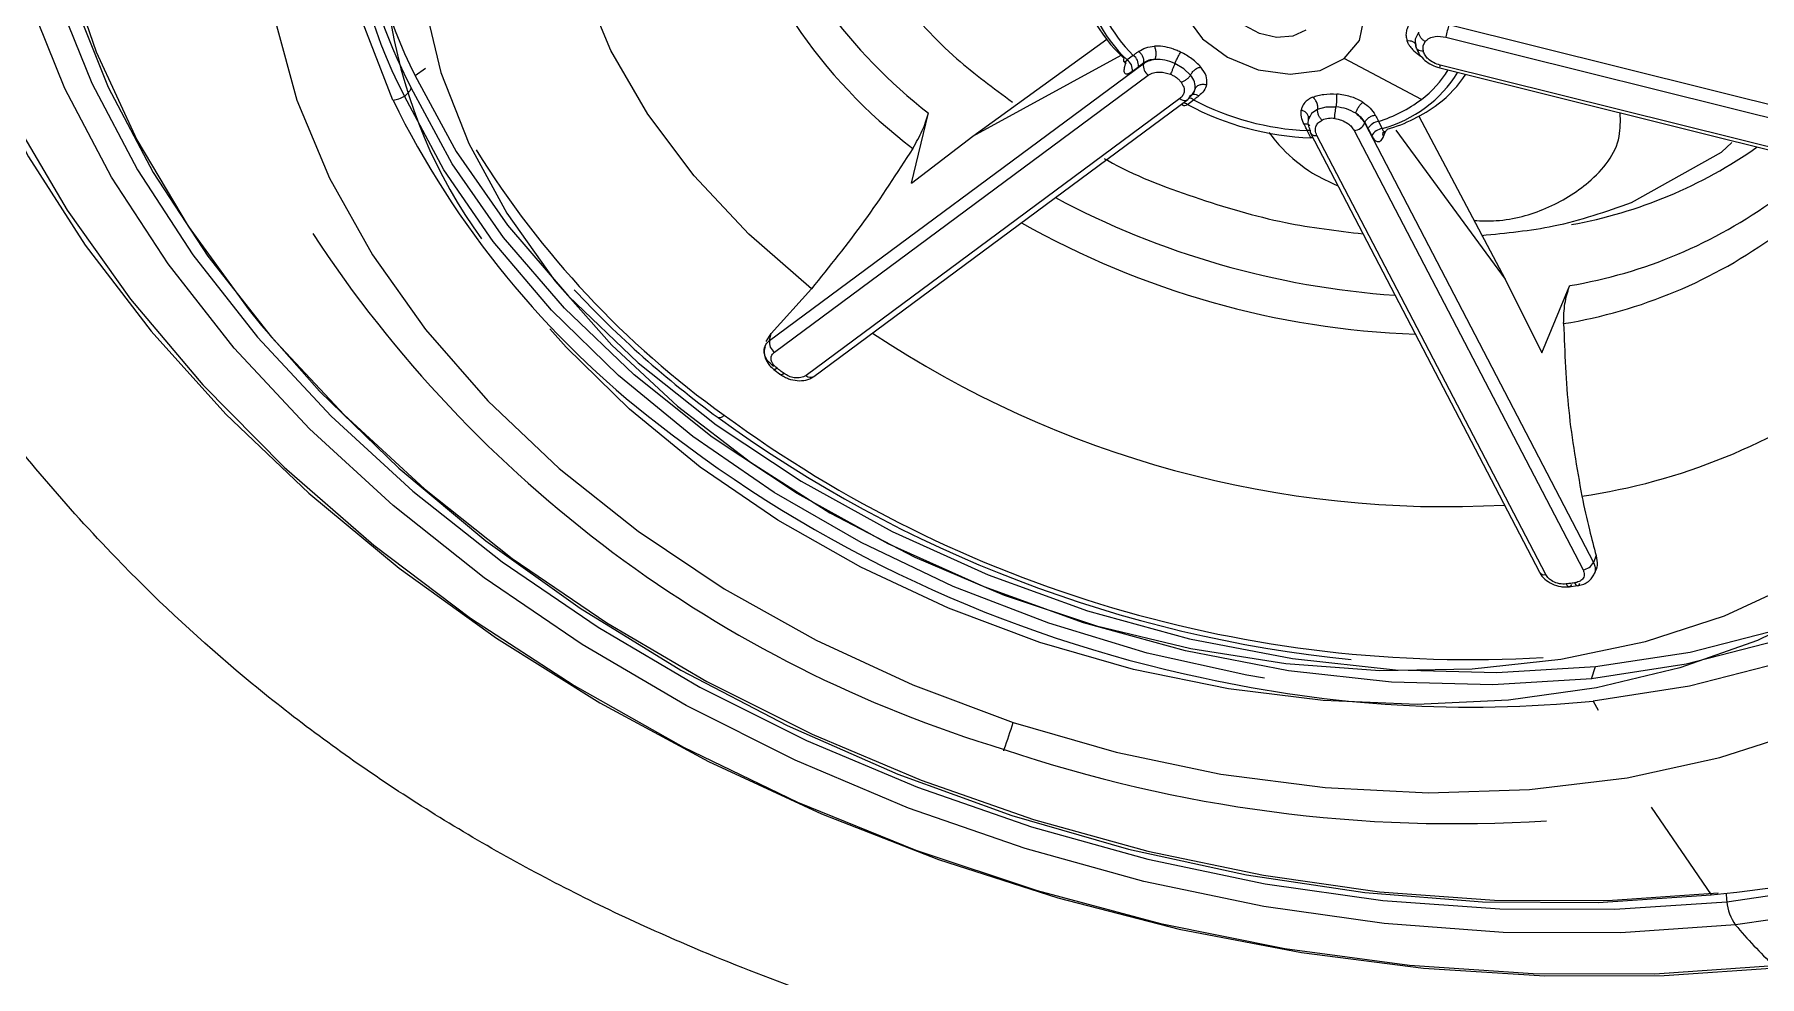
# Model space of a CAD drawing. Extents: x 400 to 501, y 484 to 634.
# Drawn here: x 428.582 to 430.755, y 579.776 to 580.964 of the extents above; entities that cross this region are included whole.
import ezdxf

# ---------------------------------------------------------------- set-up
doc = ezdxf.new("R2010")
doc.units = 0
doc.header["$MEASUREMENT"] = 0
doc.layers.add('DIM', color=3, linetype='Continuous')
doc.layers.add('GEOMETRY', color=3, linetype='Continuous', lineweight=25)

# ---------------------------------------------------------------- blocks, each defined once
blk = doc.blocks.new('2026 GRANDEE')
at = {"layer": 'GEOMETRY'}
for p, q in [((-20.0611, -15.8637), (-19.3132, -16.0501)), ((-20.6609, -16.0043), (-20.4921, -15.8821)), ((-20.1032, -15.8818), (-20.0991, -15.8732)), ((-20.1028, -15.8911), (-20.1032, -15.8818)), ((-20.065, -15.8795), (-19.3092, -16.0678)), ((-20.6609, -16.0043), (-20.474, -15.9024)), ((-20.4589, -15.9026), (-20.4665, -15.9084)), ((-20.0959, -15.9583), (-20.193, -15.9067)), ((-20.1032, -15.8895), (-20.1025, -15.8927)), ((-21.3508, -15.9191), (-21.3635, -15.9284)), ((-20.9173, -16.2623), (-20.4462, -15.9132)), ((-20.911, -16.2768), (-20.4399, -15.9276)), ((-20.4681, -15.91), (-20.47, -15.9169)), ((-20.46, -15.9227), (-20.4524, -15.9169)), ((-20.4459, -15.912), (-20.4462, -15.9132)), ((-20.3953, -15.9194), (-20.4064, -15.9128)), ((-20.3953, -15.9194), (-20.3867, -15.9274)), ((-20.0728, -15.9183), (-19.3123, -16.1078)), ((-19.3104, -16.1048), (-20.0723, -15.915)), ((-20.4001, -15.9571), (-20.8712, -16.3062)), ((-20.8613, -16.3075), (-20.3902, -15.9584)), ((-20.3982, -15.9643), (-20.396, -15.9656)), ((-20.3906, -15.9646), (-20.3829, -15.9588)), ((-20.2265, -15.9706), (-20.2343, -15.9759)), ((-20.2266, -15.9706), (-20.2157, -15.9677)), ((-20.2157, -15.9677), (-20.2031, -15.9675)), ((-20.7383, -16.0636), (-20.7171, -15.9769)), ((-20.7171, -15.9769), (-20.7167, -15.9755)), ((-20.2382, -15.9798), (-20.2366, -15.9791)), ((-20.2343, -15.9759), (-20.2381, -15.9834)), ((-20.1669, -15.9872), (-20.1673, -15.9883)), ((-20.1673, -15.9883), (-19.879, -16.5419)), ((-20.163, -15.9948), (-20.1584, -16.0039)), ((-20.1497, -15.9858), (-20.1452, -15.9949)), ((-20.0989, -15.9794), (-19.9902, -16.1849)), ((-20.7383, -16.0636), (-20.6609, -16.0043)), ((-20.2351, -16.0065), (-20.2397, -15.9974)), ((-20.2355, -16.0007), (-19.9471, -16.5544)), ((-19.9392, -16.5572), (-20.2275, -16.0036)), ((-20.1804, -15.9975), (-19.8921, -16.5512)), ((-20.1434, -16.0048), (-20.1409, -15.9985)), ((-20.1279, -15.997), (-19.9902, -16.1849)), ((-19.7175, -16.0248), (-19.7048, -16.0126)), ((-19.8311, -16.0882), (-19.7175, -16.0248)), ((-19.9902, -16.1849), (-19.9442, -16.2775)), ((-20.8644, -16.1968), (-20.915, -16.2534)), ((-19.9442, -16.2775), (-19.9095, -16.1943)), ((-19.9095, -16.1943), (-19.9089, -16.193)), ((-20.9213, -16.2634), (-20.915, -16.2534)), ((-20.9173, -16.2623), (-20.915, -16.2534)), ((-20.9228, -16.2699), (-20.9239, -16.2744)), ((-20.9119, -16.2985), (-20.9028, -16.3052)), ((-19.8756, -16.5333), (-19.879, -16.5419)), ((-19.9097, -16.5726), (-19.899, -16.5712)), ((-19.8816, -16.6886), (-19.8766, -16.6732)), ((-19.8793, -16.7167), (-19.8729, -16.7283)), ((-19.8062, -16.8506), (-19.7308, -16.9612))]:
    blk.add_line(p, q, dxfattribs=at)
at = {"layer": 'GEOMETRY', "flags": 128}
for points in [[(-21.8692, -15.9833), (-21.8021, -16.098), (-21.7225, -16.2099), (-21.6311, -16.3182), (-21.5286, -16.4218), (-21.4159, -16.5201), (-21.2939, -16.6121), (-21.1634, -16.6973), (-21.0257, -16.7748), (-20.8818, -16.844), (-20.7328, -16.9045), (-20.58, -16.9557), (-20.4246, -16.9971), (-20.2678, -17.0286), (-20.1109, -17.0497), (-19.9552, -17.0604), (-19.8019, -17.0605), (-19.6522, -17.0501)], [(-19.7001, -16.999), (-19.8445, -17.0089), (-19.9926, -17.0083), (-20.1429, -16.9973), (-20.2944, -16.9758), (-20.4455, -16.9442), (-20.5952, -16.9027), (-20.742, -16.8516), (-20.8848, -16.7913), (-21.0222, -16.7224), (-21.1533, -16.6455), (-21.2767, -16.5613), (-21.3915, -16.4703), (-21.4967, -16.3735), (-21.5915, -16.2716), (-21.6748, -16.1656), (-21.7462, -16.0563), (-21.805, -15.9446), (-21.8506, -15.8315)], [(-21.8471, -15.7159), (-21.8157, -15.827), (-21.7711, -15.9377), (-21.7136, -16.047), (-21.6437, -16.154), (-21.5621, -16.2578), (-21.4694, -16.3575), (-21.3664, -16.4522), (-21.2541, -16.5412), (-21.1332, -16.6237), (-21.005, -16.699), (-20.8705, -16.7664), (-20.7307, -16.8253), (-20.587, -16.8754), (-20.4406, -16.916), (-20.2926, -16.947), (-20.1444, -16.968), (-19.9972, -16.9788), (-19.8523, -16.9793), (-19.7109, -16.9697)], [(-21.3916, -15.9591), (-21.4301, -15.8604), (-21.4542, -15.7615), (-21.4637, -15.6635), (-21.4583, -15.5678), (-21.4382, -15.4756), (-21.4036, -15.3879), (-21.3549, -15.306), (-21.2928, -15.2307), (-21.218, -15.1632), (-21.1314, -15.1042), (-21.0343, -15.0545), (-20.9277, -15.0147), (-20.8131, -14.9852), (-20.6918, -14.9666)], [(-21.2486, -15.1827), (-21.2566, -15.188), (-21.3373, -15.2511), (-21.4064, -15.322), (-21.4629, -15.3999), (-21.5062, -15.4839), (-21.5358, -15.573), (-21.5513, -15.6662), (-21.5526, -15.7624), (-21.5396, -15.8604), (-21.5126, -15.9592), (-21.4717, -16.0575), (-21.4176, -16.1541), (-21.3508, -16.2481), (-21.272, -16.3382), (-21.1824, -16.4234), (-21.0828, -16.5027), (-20.9744, -16.5752), (-20.8586, -16.64), (-20.7367, -16.6963), (-20.61, -16.7436)], [(-22.0186, -15.4502), (-22.0186, -15.4576), (-22.0114, -15.5714), (-21.9908, -15.6864), (-21.9571, -15.8019), (-21.9103, -15.9169), (-21.8509, -16.0306), (-21.7793, -16.142), (-21.6962, -16.2504), (-21.602, -16.3549), (-21.4976, -16.4548), (-21.3836, -16.5492), (-21.2611, -16.6375), (-21.1309, -16.7189), (-20.994, -16.7929), (-20.8515, -16.8589), (-20.7044, -16.9164), (-20.5538, -16.9649), (-20.401, -17.0041), (-20.247, -17.0337), (-20.0931, -17.0535), (-19.9404, -17.0632), (-19.79, -17.0629), (-19.6432, -17.0526)], [(-19.7109, -16.9697), (-19.5743, -16.9498), (-19.4435, -16.92), (-19.3197, -16.8804), (-19.204, -16.8313), (-19.0974, -16.7733), (-19.0007, -16.7069), (-18.9147, -16.6324), (-18.8403, -16.5507), (-18.7781, -16.4624), (-18.7285, -16.3682), (-18.692, -16.2691), (-18.6689, -16.1657), (-18.6595, -16.059), (-18.6637, -15.9499), (-18.6816, -15.8393), (-18.713, -15.7282), (-18.7577, -15.6175), (-18.8152, -15.5082), (-18.8204, -15.4994)], [(-21.3341, -15.5772), (-21.3541, -15.6601), (-21.3603, -15.7464), (-21.3526, -15.8349), (-21.3312, -15.9243), (-21.2962, -16.0136), (-21.2482, -16.1014), (-21.1878, -16.1867), (-21.1158, -16.2681), (-21.0333, -16.3448), (-20.9413, -16.4155), (-20.8411, -16.4793), (-20.7339, -16.5355), (-20.6214, -16.5831), (-20.505, -16.6217), (-20.3862, -16.6506), (-20.2667, -16.6694), (-20.1481, -16.678), (-20.032, -16.6762), (-19.92, -16.664), (-19.8136, -16.6416), (-19.7141, -16.6092), (-19.6231, -16.5674)], [(-20.8644, -16.1968), (-20.9431, -16.128), (-21.0121, -16.0543), (-21.0703, -15.9768), (-21.1169, -15.8965), (-21.1513, -15.8147), (-21.1729, -15.7324), (-21.1815, -15.6509), (-21.1805, -15.6062)], [(-19.1795, -15.7241), (-19.1409, -15.8229), (-19.1168, -15.9218), (-19.1074, -16.0198), (-19.1127, -16.1155), (-19.1329, -16.2077), (-19.1675, -16.2954), (-19.2162, -16.3773), (-19.2783, -16.4525), (-19.3531, -16.5201), (-19.4396, -16.5791), (-19.5367, -16.6288), (-19.6433, -16.6686), (-19.758, -16.6981), (-19.8793, -16.7167)], [(-20.193, -15.9067), (-20.1738, -15.8838), (-20.1679, -15.8554), (-20.1761, -15.825), (-20.1974, -15.7963), (-20.2293, -15.7727), (-20.2677, -15.7572), (-20.3083, -15.7515), (-20.3459, -15.7563), (-20.3762, -15.7711)], [(-20.3762, -15.7711), (-20.3954, -15.7941), (-20.4013, -15.8225), (-20.3931, -15.8529), (-20.3718, -15.8816), (-20.34, -15.9051), (-20.3015, -15.9207), (-20.261, -15.9264), (-20.2233, -15.9216), (-20.193, -15.9067)], [(-20.2415, -15.8708), (-20.2578, -15.8784), (-20.2782, -15.8799), (-20.2996, -15.8752), (-20.3187, -15.8649), (-20.3326, -15.8507), (-20.3392, -15.8347), (-20.3375, -15.8194), (-20.3277, -15.807)], [(-19.1435, -15.8528), (-19.132, -15.907), (-19.1227, -16.0033), (-19.128, -16.0974), (-19.1478, -16.1881), (-19.1818, -16.2743), (-19.2297, -16.3549), (-19.2908, -16.4288), (-19.3643, -16.4952), (-19.4494, -16.5532), (-19.5449, -16.6021), (-19.6497, -16.6413), (-19.7624, -16.6702), (-19.8816, -16.6886)], [(-21.3635, -15.9284), (-21.3119, -16.024), (-21.2473, -16.1169), (-21.1705, -16.2061), (-21.0825, -16.2902), (-20.9843, -16.3684), (-20.8772, -16.4396), (-20.7625, -16.5029), (-20.6417, -16.5575), (-20.5164, -16.6028), (-20.388, -16.6381), (-20.2582, -16.6631), (-20.1286, -16.6774), (-20.0008, -16.6807), (-19.8766, -16.6732)], [(-19.8816, -16.6886), (-20.0059, -16.6961), (-20.1336, -16.6927), (-20.2632, -16.6784), (-20.393, -16.6535), (-20.5214, -16.6182), (-20.6468, -16.5729), (-20.7676, -16.5183), (-20.8822, -16.4549), (-20.9893, -16.3838), (-21.0875, -16.3056), (-21.1756, -16.2214), (-21.2524, -16.1323), (-21.317, -16.0393), (-21.3685, -15.9437)], [(-20.2937, -16.688), (-20.3159, -16.6841), (-20.4415, -16.6562), (-20.5653, -16.6187), (-20.6859, -16.5721), (-20.8017, -16.5168), (-20.9114, -16.4536), (-21.0138, -16.3832), (-21.1076, -16.3063), (-21.1918, -16.224), (-21.2654, -16.1371), (-21.3274, -16.0468), (-21.3772, -15.954)], [(-20.4001, -15.9571), (-20.3983, -15.9582), (-20.3965, -15.959), (-20.3948, -15.9594), (-20.3931, -15.9594), (-20.3916, -15.9591), (-20.3902, -15.9584), (-20.3892, -15.9573), (-20.3884, -15.956)], [(-20.2358, -15.9971), (-20.236, -15.9986), (-20.2358, -16), (-20.2352, -16.0012), (-20.2342, -16.0022), (-20.2329, -16.003), (-20.2313, -16.0035), (-20.2295, -16.0037), (-20.2275, -16.0036)], [(-20.2325, -16.0064), (-20.2332, -16.0064), (-20.2351, -16.0065)], [(-20.61, -16.7436), (-20.4802, -16.7812), (-20.3487, -16.8087), (-20.2171, -16.8259), (-20.0868, -16.8324), (-19.9595, -16.8282), (-19.8366, -16.8133), (-19.7196, -16.788), (-19.6098, -16.7526), (-19.5085, -16.7073), (-19.4169, -16.6529), (-19.3362, -16.5898), (-19.2671, -16.5189), (-19.2106, -16.441), (-19.1673, -16.357), (-19.1377, -16.2679), (-19.1243, -16.1945)], [(-19.8766, -16.6732), (-19.7573, -16.6549), (-19.6446, -16.6259), (-19.5398, -16.5868), (-19.4443, -16.5379), (-19.3592, -16.4799), (-19.2857, -16.4135), (-19.2246, -16.3395), (-19.1767, -16.259), (-19.1494, -16.1933)], [(-21.5572, -16.2431), (-21.4841, -16.3259), (-21.3844, -16.4231), (-21.2745, -16.5147), (-21.1556, -16.5998), (-21.0287, -16.6777), (-20.8949, -16.7476), (-20.7555, -16.8088), (-20.6117, -16.861), (-20.4648, -16.9035), (-20.3161, -16.9359), (-20.167, -16.9581), (-20.0189, -16.9697), (-19.873, -16.9708), (-19.7308, -16.9612)], [(-19.2958, -16.265), (-19.3292, -16.3437), (-19.3753, -16.4171), (-19.4335, -16.4843), (-19.503, -16.5444), (-19.583, -16.5966), (-19.6725, -16.6403), (-19.7703, -16.6749), (-19.8753, -16.7001), (-19.9861, -16.7155), (-20.1012, -16.7209), (-20.2194, -16.7162), (-20.339, -16.7015), (-20.4586, -16.677), (-20.5766, -16.6429), (-20.6917, -16.5998), (-20.8022, -16.5481), (-20.9069, -16.4886), (-21.0045, -16.4219), (-21.0936, -16.3489), (-21.1733, -16.2705), (-21.194, -16.2474)], [(-20.622, -16.7794), (-20.6219, -16.7791), (-20.6213, -16.7776)]]:
    blk.add_lwpolyline(points, dxfattribs=at)
at = {"layer": 'GEOMETRY', "color": 4, "flags": 128}
for points in [[(-19.5604, -16.9787), (-19.7001, -16.999)], [(-21.7943, -15.8336), (-21.7504, -15.9426), (-21.6938, -16.0502), (-21.625, -16.1556), (-21.5446, -16.2578), (-21.4533, -16.356), (-21.352, -16.4493), (-21.2413, -16.5369), (-21.1223, -16.6181), (-20.9961, -16.6922), (-20.8636, -16.7586), (-20.726, -16.8166), (-20.5845, -16.8659), (-20.4403, -16.9059), (-20.2946, -16.9364), (-20.1487, -16.9571), (-20.0038, -16.9677), (-19.8611, -16.9683), (-19.7219, -16.9587)], [(-20.8112, -14.6341), (-20.9485, -14.6542), (-21.0797, -14.6847), (-21.2036, -14.7252), (-21.3191, -14.7755), (-21.425, -14.835), (-21.5205, -14.9033), (-21.6047, -14.9796), (-21.6768, -15.0634), (-21.7362, -15.1538), (-21.7823, -15.25), (-21.8147, -15.3512), (-21.8332, -15.4564), (-21.8375, -15.5647), (-21.8276, -15.6752), (-21.8036, -15.7867), (-21.7657, -15.8983), (-21.7143, -16.0091), (-21.6498, -16.1179), (-21.5729, -16.2238), (-21.5572, -16.2431)]]:
    blk.add_lwpolyline(points, dxfattribs=at)
at = {"layer": 'GEOMETRY'}
for centre, radius, start, end in [((-20.8195, -15.6537), 0.6209, 128.666, 207.8484), ((-20.8115, -15.6594), 0.6378, 156.3813, 207.5047), ((-20.7771, -15.6321), 0.657, 163.7106, 206.8087), ((-20.7569, -15.7548), 0.6461, 163.9232, 215.9346), ((-20.3367, -15.4931), 0.6615, 195.1213, 232.7898), ((-20.3092, -15.4495), 0.6654, 200.0443, 232.2266), ((-20.3311, -15.757), 0.2044, 190.4325, 227.0123), ((-20.3343, -15.7695), 0.1918, 188.0471, 226.4253), ((-20.3311, -15.7715), 0.1831, 189.3747, 225.747), ((-19.8203, -15.9316), 0.2502, 164.241, 167.9623), ((-20.0812, -15.8936), 0.013, 139.3517, 197.1107), ((-20.4749, -15.9209), 0.015, 352.8645, 55.9785), ((-20.4673, -15.915), 0.015, 352.8645, 55.9785), ((-20.4315, -15.9154), 0.0148, 171.474, 235.7203), ((-20.1875, -15.8383), 0.1622, 285.0955, 328.1044), ((-20.1752, -15.8525), 0.1322, 306.8742, 328.8199), ((-20.1623, -15.8471), 0.1459, 306.8787, 327.0545), ((-20.0618, -15.9182), 0.0111, 162.8793, 180.2734), ((-21.3883, -15.9358), 0.0213, 301.399, 338.1326), ((-21.3946, -15.9282), 0.031, 275.5993, 304.0428), ((-20.35, -15.4476), 1.1604, 206.1568, 232.3506), ((-20.3979, -15.9741), 0.012, 52.192, 78.7205), ((-20.2227, -15.651), 0.3557, 241.8539, 268.0033), ((-20.3899, -15.9676), 0.0113, 51.4026, 83.0742), ((-20.2254, -15.6591), 0.3386, 242.279, 267.5782), ((-20.2037, -15.814), 0.1801, 287.4298, 306.7798), ((-20.1947, -15.8029), 0.2008, 286.0976, 306.6948), ((-20.2094, -16.0104), 0.0284, 80.6693, 113.8543), ((-20.1823, -15.9809), 0.0167, 276.5227, 333.8313), ((-20.1479, -16.0028), 0.017, 96.2933, 152.3082), ((-20.1433, -16.0119), 0.017, 96.2931, 152.3084), ((-20.238, -16.0087), 0.0115, 79.3202, 98.5161), ((-20.0119, -15.5364), 0.5891, 280.3042, 305.1636), ((-20.2937, -15.4079), 1.1674, 211.7211, 234.336), ((-20.0556, -15.1445), 1.0631, 241.8637, 266.0361), ((-20.0102, -15.5908), 0.6106, 279.5465, 306.1869), ((-20.064, -15.1691), 1.0858, 240.443, 267.9175), ((-20.1638, -15.2558), 1.5891, 213.2523, 253.2647), ((-20.0176, -15.6228), 0.6262, 279.2782, 306.1629), ((-20.2103, -15.3082), 1.3039, 223.0474, 233.7197), ((-20.0646, -15.1683), 1.3033, 236.3139, 273.2269), ((-20.9026, -16.2645), 0.0148, 171.4741, 235.7203), ((-20.8654, -16.3001), 0.0085, 226.7446, 298.527), ((-20.0045, -15.6949), 0.7714, 278.2616, 306.0699), ((-20.9811, -16.3504), 0.00902, 264.9074, 319.1993), ((-20.0189, -15.0374), 1.6355, 233.9297, 264.1957), ((-20.0334, -15.0745), 1.59, 233.7207, 273.2837), ((-20.0275, -15.0543), 1.6689, 231.8331, 258.1232), ((-19.9411, -16.5501), 0.00734, 215.3385, 285.2625), ((-19.894, -16.5346), 0.0167, 276.5227, 333.8312), ((-20.0331, -15.1582), 1.5661, 257.5413, 275.6384), ((-34.7233, -12.0651), 14.8685, 341.52203, 341.65996), ((-20.0531, -15.1015), 1.7698, 251.2708, 273.7246), ((-19.874, -15.4629), 1.5051, 275.4597, 295.2974), ((-19.6126, -16.9553), 0.0994, 182.1768, 188.2983), ((-19.6501, -16.9638), 0.0612, 185.5448, 215.1884), ((-19.1067, -16.4915), 0.7809, 220.5416, 225.6791)]:
    blk.add_arc(centre, radius, start, end, dxfattribs=at)
at = {"layer": 'GEOMETRY', "ltscale": 16}
for points, knots in [([(-16.8763, -18.0406), (-16.8054, -18.0307), (-16.6635, -18.0107), (-16.4608, -17.964), (-16.287, -17.9034), (-16.1444, -17.8305), (-16.0312, -17.7514), (-15.9358, -17.6597), (-15.8601, -17.5569), (-15.8053, -17.4443), (-15.7713, -17.324), (-15.7568, -17.1983), (-15.7601, -17.0547), (-15.7854, -16.894), (-15.8357, -16.7177), (-15.9166, -16.5126), (-16.0365, -16.2808), (-16.2025, -16.0259), (-16.3951, -15.7779), (-16.6342, -15.5107), (-16.9232, -15.2275), (-17.2617, -14.9318), (-17.6421, -14.6297), (-18.066, -14.3228), (-18.5345, -14.0128), (-19.0195, -13.7162), (-19.5182, -13.4317), (-20.0704, -13.1347), (-20.6762, -12.8258), (-21.334, -12.505), (-21.9972, -12.1911), (-22.4417, -11.9856), (-22.664, -11.8829)], [0, 0, 0, 0, 0.020902, 0.0418582, 0.0628807, 0.0786729, 0.0944594, 0.1102111, 0.1259093, 0.1415875, 0.1572531, 0.1728962, 0.1885039, 0.2092532, 0.2300006, 0.2507677, 0.2819045, 0.3130119, 0.3441051, 0.3752187, 0.4167598, 0.4583697, 0.4999497, 0.5497847, 0.5996604, 0.6495613, 0.6993978, 0.7493139, 0.8118677, 0.8745148, 0.9372502, 1, 1, 1, 1]), ([(-18.4144, -17.3719), (-18.5586, -17.3693), (-18.847, -17.364), (-19.2824, -17.3438), (-19.7201, -17.3114), (-20.1118, -17.2657), (-20.4553, -17.2041), (-20.7477, -17.1294), (-21.0084, -17.0346), (-21.2329, -16.9256), (-21.4214, -16.8103), (-21.5924, -16.68), (-21.7606, -16.5218), (-21.918, -16.3352), (-22.059, -16.1227), (-22.1938, -15.8693), (-22.3137, -15.5758), (-22.4258, -15.2077), (-22.5107, -14.8038), (-22.5676, -14.3657), (-22.5759, -14.0776), (-22.5801, -13.9335)], [0, 0, 0, 0, 0.062446, 0.124945, 0.187308, 0.249767, 0.291526, 0.333167, 0.374716, 0.405947, 0.437184, 0.468407, 0.499619, 0.541309, 0.583045, 0.624776, 0.687329, 0.74995, 0.833391, 0.916662, 1, 1, 1, 1]), ([(-18.033, -18.1375), (-18.2036, -18.1336), (-18.5448, -18.1259), (-19.0606, -18.0999), (-19.5797, -18.0645), (-20.016, -18.0257), (-20.3669, -17.9848), (-20.6308, -17.9461), (-20.8937, -17.8937), (-21.1523, -17.8192), (-21.4018, -17.7181), (-21.6406, -17.5965), (-21.8695, -17.4617), (-22.1114, -17.3006), (-22.3571, -17.1076), (-22.5916, -16.8781), (-22.7897, -16.6342), (-22.9538, -16.3814), (-23.0886, -16.1241), (-23.2169, -15.8216), (-23.3287, -15.4748), (-23.4154, -15.0861), (-23.4712, -14.6987), (-23.4847, -14.4419), (-23.4914, -14.3133)], [0, 0, 0, 0, 0.062453, 0.124913, 0.187383, 0.249742, 0.280998, 0.31232, 0.343605, 0.374793, 0.405981, 0.437221, 0.46847, 0.499697, 0.541336, 0.583044, 0.624774, 0.666476, 0.708188, 0.749936, 0.812533, 0.875063, 0.937466, 1, 1, 1, 1])]:
    blk.add_open_spline(points, degree=3, knots=knots, dxfattribs=at)
at = {"layer": 'GEOMETRY', "color": 4}
blk.add_open_spline([(-17.4301, -17.1184), (-17.3985, -17.0706), (-17.3353, -16.975), (-17.2954, -16.8098), (-17.2924, -16.6375), (-17.326, -16.4422), (-17.3986, -16.2273), (-17.5099, -15.9961), (-17.6685, -15.7314), (-17.8839, -15.4368), (-18.1637, -15.1182), (-18.4745, -14.813), (-18.848, -14.4887), (-19.2885, -14.1511), (-19.7963, -13.8047), (-20.3238, -13.477), (-20.8688, -13.1676), (-21.4283, -12.875), (-21.8114, -12.6937), (-22.0032, -12.603)], degree=3, knots=[0, 0, 0, 0, 0.031543, 0.063132, 0.094641, 0.126041, 0.167822, 0.209402, 0.250953, 0.313288, 0.375547, 0.437853, 0.500285, 0.583537, 0.666681, 0.74995, 0.833109, 0.916463, 1, 1, 1, 1], dxfattribs=at)
at = {"layer": 'GEOMETRY'}
for points, knots in [([(-19.6063, -15.8844), (-19.5977, -15.8612), (-19.5793, -15.8121), (-19.5767, -15.7299), (-19.593, -15.6427), (-19.6313, -15.5559), (-19.6749, -15.487), (-19.7111, -15.4504), (-19.7219, -15.4394)], [0, 0, 0, 0, 0.16774, 0.355687, 0.543634, 0.731581, 0.919528, 1, 1, 1, 1]), ([(-20.8271, -15.7086), (-20.8221, -15.721), (-20.8057, -15.7624), (-20.7567, -15.8299), (-20.6897, -15.9034), (-20.6351, -15.9438), (-20.611, -15.9615)], [0, 0, 0, 0, 0.133161, 0.444032, 0.754902, 1, 1, 1, 1]), ([(-20.1092, -15.861), (-20.1105, -15.8628), (-20.113, -15.8664), (-20.115, -15.8723), (-20.1155, -15.8782), (-20.1145, -15.8821), (-20.114, -15.8841)], [0, 0, 0, 0, 0.25044, 0.499721, 0.749135, 1, 1, 1, 1]), ([(-20.114, -15.8841), (-20.1126, -15.884), (-20.1096, -15.8839), (-20.1058, -15.8854), (-20.1032, -15.8879), (-20.1029, -15.89), (-20.1028, -15.8911)], [0, 0, 0, 0, 0.240554, 0.500027, 0.759485, 1, 1, 1, 1]), ([(-20.114, -15.8841), (-20.1137, -15.8848), (-20.113, -15.8867), (-20.1119, -15.8888), (-20.1099, -15.8918), (-20.1064, -15.8962), (-20.1012, -15.9006), (-20.0969, -15.9035), (-20.0954, -15.9044), (-20.095, -15.9046), (-20.0948, -15.9048)], [0, 0, 0, 0, 0.088151, 0.245551, 0.275567, 0.493536, 0.84661, 0.948841, 0.980855, 1, 1, 1, 1]), ([(-20.091, -15.8852), (-20.0922, -15.8844), (-20.0944, -15.883), (-20.0971, -15.8799), (-20.0988, -15.8764), (-20.099, -15.8743), (-20.0991, -15.8732)], [0, 0, 0, 0, 0.25, 0.5, 0.75, 1, 1, 1, 1]), ([(-20.091, -15.8852), (-20.0894, -15.8837), (-20.0861, -15.8807), (-20.0771, -15.8778), (-20.0696, -15.8789), (-20.065, -15.8795)], [0, 0, 0, 0, 0.2808717, 0.5634806, 1, 1, 1, 1]), ([(-20.4702, -15.9107), (-20.4703, -15.9105), (-20.4706, -15.9102), (-20.4708, -15.9093), (-20.4708, -15.9081), (-20.4706, -15.9071), (-20.4705, -15.9065)], [0, 0, 0, 0, 0.230145, 0.49122, 0.747385, 1, 1, 1, 1]), ([(-20.4665, -15.9084), (-20.4673, -15.9093), (-20.4684, -15.9105), (-20.4695, -15.9109), (-20.47, -15.9109), (-20.4702, -15.9107), (-20.4702, -15.9107)], [0, 0, 0, 0, 0.498326, 0.736988, 0.968693, 1, 1, 1, 1]), ([(-20.4589, -15.9026), (-20.4576, -15.9016), (-20.4553, -15.8999), (-20.4531, -15.8983), (-20.4521, -15.8976)], [0, 0, 0, 0, 0.56002, 1, 1, 1, 1]), ([(-20.4521, -15.8976), (-20.4492, -15.8959), (-20.4434, -15.8925), (-20.4359, -15.8915), (-20.4322, -15.8911)], [0, 0, 0, 0, 0.500266, 1, 1, 1, 1]), ([(-20.4459, -15.912), (-20.4457, -15.9109), (-20.4453, -15.9086), (-20.4465, -15.9044), (-20.4488, -15.9004), (-20.451, -15.8985), (-20.4521, -15.8976)], [0, 0, 0, 0, 0.240868, 0.5, 0.759132, 1, 1, 1, 1]), ([(-20.4462, -15.9132), (-20.4441, -15.9119), (-20.4398, -15.9092), (-20.4342, -15.9081), (-20.4313, -15.9076)], [0, 0, 0, 0, 0.499837, 1, 1, 1, 1]), ([(-20.4313, -15.9076), (-20.4341, -15.9079), (-20.4396, -15.9083), (-20.4438, -15.9108), (-20.4459, -15.912)], [0, 0, 0, 0, 0.502456, 1, 1, 1, 1]), ([(-20.3993, -15.8984), (-20.4002, -15.898), (-20.4029, -15.8968), (-20.4059, -15.8956), (-20.4104, -15.894), (-20.4171, -15.8921), (-20.4247, -15.891), (-20.4298, -15.891), (-20.4314, -15.891), (-20.432, -15.8911), (-20.4322, -15.8911)], [0, 0, 0, 0, 0.086835, 0.245405, 0.271126, 0.493318, 0.846308, 0.948648, 0.980749, 1, 1, 1, 1]), ([(-20.4313, -15.9076), (-20.4309, -15.9064), (-20.4303, -15.9046), (-20.43, -15.9017), (-20.43, -15.8993), (-20.4303, -15.8969), (-20.4309, -15.894), (-20.4316, -15.8922), (-20.4322, -15.8911)], [0, 0, 0, 0, 0.239694, 0.368513, 0.5, 0.631487, 0.760306, 1, 1, 1, 1]), ([(-20.4064, -15.9128), (-20.4106, -15.9111), (-20.419, -15.9077), (-20.4272, -15.9077), (-20.4313, -15.9077)], [0, 0, 0, 0, 0.502636, 1, 1, 1, 1]), ([(-20.4064, -15.9128), (-20.4059, -15.9116), (-20.4047, -15.9091), (-20.4026, -15.9049), (-20.4006, -15.901), (-20.3997, -15.8993), (-20.3993, -15.8984)], [0, 0, 0, 0, 0.240558, 0.500062, 0.759531, 1, 1, 1, 1]), ([(-20.3738, -15.9173), (-20.3773, -15.9137), (-20.3841, -15.9066), (-20.3942, -15.9011), (-20.3993, -15.8984)], [0, 0, 0, 0, 0.499434, 1, 1, 1, 1]), ([(-20.1021, -15.8936), (-20.1009, -15.8964), (-20.0987, -15.9019), (-20.0917, -15.9091), (-20.083, -15.915), (-20.0762, -15.9172), (-20.0728, -15.9183)], [0, 0, 0, 0, 0.255758, 0.505565, 0.752417, 1, 1, 1, 1]), ([(-20.0723, -15.915), (-20.0751, -15.914), (-20.0808, -15.9122), (-20.0872, -15.9076), (-20.0916, -15.9025), (-20.0929, -15.8992), (-20.0936, -15.8975)], [0, 0, 0, 0, 0.2794835, 0.5589424, 0.778157, 1, 1, 1, 1]), ([(-20.47, -15.9169), (-20.4703, -15.919), (-20.4711, -15.9231), (-20.4692, -15.9261), (-20.4655, -15.9263), (-20.4618, -15.9239), (-20.46, -15.9227)], [0, 0, 0, 0, 0.248426, 0.496166, 0.745927, 1, 1, 1, 1]), ([(-20.4702, -15.9106), (-20.4696, -15.9114), (-20.4686, -15.9125), (-20.4681, -15.9133), (-20.4679, -15.9132), (-20.4679, -15.9132)], [0, 0, 0, 0, 0.593067, 0.914268, 1, 1, 1, 1]), ([(-20.4459, -15.912), (-20.4471, -15.9129), (-20.4492, -15.9145), (-20.4514, -15.9162), (-20.4524, -15.9169)], [0, 0, 0, 0, 0.559996, 1, 1, 1, 1]), ([(-20.4399, -15.9276), (-20.4379, -15.9265), (-20.4338, -15.9242), (-20.4262, -15.9234), (-20.4188, -15.9242), (-20.4144, -15.9257), (-20.4121, -15.9265)], [0, 0, 0, 0, 0.279392, 0.559573, 0.778985, 1, 1, 1, 1]), ([(-20.4064, -15.9128), (-20.4068, -15.914), (-20.4077, -15.9163), (-20.4093, -15.9201), (-20.4108, -15.9238), (-20.4117, -15.9256), (-20.4121, -15.9265)], [0, 0, 0, 0, 0.2500002, 0.5000002, 0.7500002, 1, 1, 1, 1]), ([(-20.4044, -15.9308), (-20.4058, -15.9299), (-20.4082, -15.9283), (-20.4109, -15.9271), (-20.4121, -15.9265)], [0, 0, 0, 0, 0.5547628, 1, 1, 1, 1]), ([(-20.3986, -15.9366), (-20.3995, -15.9354), (-20.4012, -15.9334), (-20.4034, -15.9316), (-20.4044, -15.9308)], [0, 0, 0, 0, 0.564334, 1, 1, 1, 1]), ([(-20.3867, -15.9274), (-20.3874, -15.9284), (-20.3886, -15.9304), (-20.3917, -15.9331), (-20.3951, -15.9354), (-20.3974, -15.9362), (-20.3986, -15.9366)], [0, 0, 0, 0, 0.2500001, 0.5000002, 0.7500001, 1, 1, 1, 1]), ([(-20.3867, -15.9274), (-20.3861, -15.9263), (-20.3848, -15.9239), (-20.3814, -15.9206), (-20.3775, -15.9181), (-20.375, -15.9176), (-20.3738, -15.9173)], [0, 0, 0, 0, 0.240495, 0.499938, 0.759416, 1, 1, 1, 1]), ([(-20.381, -15.9449), (-20.3809, -15.942), (-20.3805, -15.9362), (-20.3847, -15.9303), (-20.3867, -15.9274)], [0, 0, 0, 0, 0.497994, 1, 1, 1, 1]), ([(-20.3665, -15.9397), (-20.3664, -15.9393), (-20.3657, -15.9357), (-20.3662, -15.9282), (-20.3712, -15.921), (-20.3738, -15.9173)], [0, 0, 0, 0, 0.056946, 0.50718, 1, 1, 1, 1]), ([(-20.3986, -15.9366), (-20.3973, -15.9387), (-20.3947, -15.9428), (-20.3945, -15.9487), (-20.3963, -15.9536), (-20.3988, -15.9559), (-20.4001, -15.9571)], [0, 0, 0, 0, 0.279775, 0.557669, 0.777003, 1, 1, 1, 1]), ([(-20.381, -15.9449), (-20.3817, -15.947), (-20.383, -15.9512), (-20.3866, -15.9544), (-20.3884, -15.956)], [0, 0, 0, 0, 0.500163, 1, 1, 1, 1]), ([(-20.3879, -15.9549), (-20.3862, -15.9534), (-20.3827, -15.9504), (-20.3816, -15.9467), (-20.381, -15.9449)], [0, 0, 0, 0, 0.497544, 1, 1, 1, 1]), ([(-20.3879, -15.9549), (-20.3874, -15.9541), (-20.3863, -15.9523), (-20.3833, -15.9512), (-20.3797, -15.9516), (-20.3774, -15.953), (-20.3762, -15.9537)], [0, 0, 0, 0, 0.240868, 0.5, 0.759132, 1, 1, 1, 1]), ([(-20.381, -15.9449), (-20.3804, -15.9438), (-20.3795, -15.9422), (-20.3774, -15.9407), (-20.3754, -15.9397), (-20.3732, -15.9392), (-20.3702, -15.9389), (-20.368, -15.9394), (-20.3665, -15.9397)], [0, 0, 0, 0, 0.239694, 0.368513, 0.5, 0.631487, 0.760306, 1, 1, 1, 1]), ([(-20.3665, -15.9397), (-20.3674, -15.9423), (-20.3691, -15.9475), (-20.3739, -15.9516), (-20.3762, -15.9537)], [0, 0, 0, 0, 0.499734, 1, 1, 1, 1]), ([(-20.2327, -15.9553), (-20.2306, -15.9545), (-20.2264, -15.953), (-20.2164, -15.9511), (-20.208, -15.9513), (-20.2024, -15.9514)], [0, 0, 0, 0, 0.252181, 0.501741, 1, 1, 1, 1]), ([(-20.2031, -15.9675), (-20.2029, -15.9662), (-20.2026, -15.9635), (-20.2022, -15.9588), (-20.2022, -15.9544), (-20.2023, -15.9524), (-20.2024, -15.9514)], [0, 0, 0, 0, 0.240495, 0.499939, 0.759416, 1, 1, 1, 1]), ([(-20.1695, -15.9618), (-20.17, -15.9615), (-20.1747, -15.9586), (-20.1854, -15.9538), (-20.1966, -15.9523), (-20.2024, -15.9514)], [0, 0, 0, 0, 0.057432, 0.507164, 1, 1, 1, 1]), ([(-20.3961, -15.9656), (-20.3958, -15.9657), (-20.3952, -15.9659), (-20.3936, -15.9658), (-20.3918, -15.9651), (-20.3906, -15.9646)], [0, 0, 0, 0, 0.239197, 0.485574, 1, 1, 1, 1]), ([(-20.3762, -15.9537), (-20.3775, -15.9547), (-20.3797, -15.9563), (-20.3819, -15.9581), (-20.3829, -15.9588)], [0, 0, 0, 0, 0.559971, 1, 1, 1, 1]), ([(-20.2437, -15.9894), (-20.2451, -15.9863), (-20.2477, -15.9801), (-20.2474, -15.9746), (-20.2472, -15.9718)], [0, 0, 0, 0, 0.500266, 1, 1, 1, 1]), ([(-20.2327, -15.9553), (-20.2334, -15.9556), (-20.2354, -15.9565), (-20.2374, -15.9577), (-20.2401, -15.9596), (-20.2435, -15.9626), (-20.246, -15.9668), (-20.2469, -15.9702), (-20.2472, -15.9713), (-20.2472, -15.9717), (-20.2472, -15.9718)], [0, 0, 0, 0, 0.086874, 0.245414, 0.271516, 0.493336, 0.846411, 0.948722, 0.980791, 1, 1, 1, 1]), ([(-20.2381, -15.9834), (-20.238, -15.9822), (-20.2378, -15.9804), (-20.2387, -15.978), (-20.2398, -15.9762), (-20.2413, -15.9747), (-20.2437, -15.9729), (-20.2458, -15.9723), (-20.2472, -15.9718)], [0, 0, 0, 0, 0.239694, 0.368513, 0.5, 0.631487, 0.760306, 1, 1, 1, 1]), ([(-20.2265, -15.9706), (-20.2264, -15.9693), (-20.2262, -15.9666), (-20.2275, -15.9621), (-20.2297, -15.958), (-20.2317, -15.9562), (-20.2327, -15.9553)], [0, 0, 0, 0, 0.240564, 0.500068, 0.759534, 1, 1, 1, 1]), ([(-20.2048, -15.9823), (-20.2048, -15.9813), (-20.2049, -15.9792), (-20.2045, -15.9752), (-20.2039, -15.9711), (-20.2034, -15.9687), (-20.2031, -15.9675)], [0, 0, 0, 0, 0.25, 0.5, 0.75, 1, 1, 1, 1]), ([(-20.1785, -15.9757), (-20.1823, -15.9736), (-20.1897, -15.9695), (-20.1986, -15.9682), (-20.2031, -15.9676)], [0, 0, 0, 0, 0.4979455, 1, 1, 1, 1]), ([(-20.1785, -15.9757), (-20.1782, -15.9745), (-20.1775, -15.9721), (-20.1753, -15.9681), (-20.1726, -15.9644), (-20.1707, -15.9628), (-20.1698, -15.962)], [0, 0, 0, 0, 0.239433, 0.498119, 0.757851, 1, 1, 1, 1]), ([(-20.1698, -15.962), (-20.1697, -15.962), (-20.1696, -15.9619), (-20.1696, -15.9618), (-20.1695, -15.9618)], [0, 0, 0, 0, 0.561783, 1, 1, 1, 1]), ([(-20.1695, -15.9618), (-20.1663, -15.9642), (-20.1598, -15.9688), (-20.1559, -15.9749), (-20.1539, -15.9779)], [0, 0, 0, 0, 0.499734, 1, 1, 1, 1]), ([(-20.7367, -16.02), (-20.7323, -16.0123), (-20.7235, -15.9971), (-20.7193, -15.9836), (-20.7171, -15.9769)], [0, 0, 0, 0, 0.499954, 1, 1, 1, 1]), ([(-20.2365, -15.9917), (-20.2367, -15.9914), (-20.2373, -15.9902), (-20.2399, -15.9893), (-20.2425, -15.9894), (-20.2437, -15.9894)], [0, 0, 0, 0, 0.165139, 0.597818, 1, 1, 1, 1]), ([(-20.2397, -15.9974), (-20.2404, -15.9959), (-20.2418, -15.9932), (-20.2431, -15.9906), (-20.2437, -15.9894)], [0, 0, 0, 0, 0.56002, 1, 1, 1, 1]), ([(-20.2358, -15.9971), (-20.2368, -15.9947), (-20.2387, -15.9901), (-20.2383, -15.9856), (-20.2381, -15.9834)], [0, 0, 0, 0, 0.499837, 1, 1, 1, 1]), ([(-20.2275, -16.0036), (-20.2283, -16.0014), (-20.2299, -15.9972), (-20.2288, -15.9916), (-20.2257, -15.9872), (-20.2225, -15.9853), (-20.221, -15.9844)], [0, 0, 0, 0, 0.2794951, 0.5597517, 0.7793012, 1, 1, 1, 1]), ([(-20.2048, -15.9823), (-20.2019, -15.9829), (-20.1962, -15.9841), (-20.1889, -15.9881), (-20.1835, -15.9926), (-20.1815, -15.9959), (-20.1804, -15.9975)], [0, 0, 0, 0, 0.279335, 0.557392, 0.776893, 1, 1, 1, 1]), ([(-20.1785, -15.9757), (-20.1762, -15.9776), (-20.1715, -15.9815), (-20.1687, -15.986), (-20.1673, -15.9883)], [0, 0, 0, 0, 0.500163, 1, 1, 1, 1]), ([(-20.1669, -15.9872), (-20.1683, -15.985), (-20.1712, -15.9806), (-20.1761, -15.9773), (-20.1785, -15.9757)], [0, 0, 0, 0, 0.497544, 1, 1, 1, 1]), ([(-20.1669, -15.9872), (-20.1664, -15.9861), (-20.1653, -15.984), (-20.162, -15.981), (-20.158, -15.9787), (-20.1552, -15.9782), (-20.1539, -15.9779)], [0, 0, 0, 0, 0.2408679, 0.5, 0.7591321, 1, 1, 1, 1]), ([(-20.163, -15.9948), (-20.1637, -15.9934), (-20.165, -15.9908), (-20.1663, -15.9883), (-20.1669, -15.9872)], [0, 0, 0, 0, 0.559996, 1, 1, 1, 1]), ([(-20.1539, -15.9779), (-20.1531, -15.9793), (-20.1517, -15.982), (-20.1504, -15.9847), (-20.1497, -15.9858)], [0, 0, 0, 0, 0.559971, 1, 1, 1, 1]), ([(-20.1423, -15.999), (-20.1425, -15.999), (-20.1431, -15.9988), (-20.1443, -15.9977), (-20.1448, -15.9961), (-20.1452, -15.9949)], [0, 0, 0, 0, 0.239197, 0.485574, 1, 1, 1, 1]), ([(-20.139, -15.9958), (-20.1393, -15.9963), (-20.1397, -15.9973), (-20.1405, -15.9983), (-20.1414, -15.9989), (-20.142, -15.999), (-20.1423, -15.999)], [0, 0, 0, 0, 0.243576, 0.49058, 0.742319, 1, 1, 1, 1]), ([(-20.0294, -16.1109), (-20.0201, -16.1112), (-19.9871, -16.1122), (-19.935, -16.0966), (-19.8791, -16.0623), (-19.8442, -16.0188), (-19.8451, -15.9851), (-19.8453, -15.975)], [0, 0, 0, 0, 0.089832, 0.317892, 0.566269, 0.86933, 1, 1, 1, 1]), ([(-20.2882, -16), (-20.2826, -16.0068), (-20.2673, -16.0253), (-20.2385, -16.0498), (-20.2118, -16.0621), (-20.2009, -16.0672)], [0, 0, 0, 0, 0.255877, 0.693607, 1, 1, 1, 1]), ([(-20.1584, -16.0039), (-20.1572, -16.006), (-20.1547, -16.01), (-20.1504, -16.012), (-20.1463, -16.0105), (-20.1444, -16.0067), (-20.1434, -16.0048)], [0, 0, 0, 0, 0.2550682, 0.5051021, 0.7527386, 1, 1, 1, 1]), ([(-20.1434, -16.0048), (-20.1438, -16.0039), (-20.1446, -16.002), (-20.144, -16.0003), (-20.1438, -15.9995)], [0, 0, 0, 0, 0.509965, 1, 1, 1, 1]), ([(-20.1439, -15.9999), (-20.1439, -15.9999), (-20.1439, -16), (-20.1435, -15.9997), (-20.1426, -15.9993), (-20.142, -15.999)], [0, 0, 0, 0, 0.004184, 0.352515, 1, 1, 1, 1]), ([(-20.7367, -16.02), (-20.7566, -16.0509), (-20.7965, -16.1128), (-20.8418, -16.1688), (-20.8644, -16.1968)], [0, 0, 0, 0, 0.499999, 1, 1, 1, 1]), ([(-20.4956, -16.0325), (-20.4943, -16.0333), (-20.4593, -16.0538), (-20.3821, -16.0823), (-20.2736, -16.1153), (-20.202, -16.1238), (-20.1693, -16.1277)], [0, 0, 0, 0, 0.014288, 0.361065, 0.707842, 1, 1, 1, 1]), ([(-20.0199, -16.1296), (-19.9891, -16.1266), (-19.9216, -16.12), (-19.863, -16.0994), (-19.8311, -16.0882)], [0, 0, 0, 0, 0.456631, 1, 1, 1, 1]), ([(-19.9166, -16.2408), (-19.9164, -16.2321), (-19.9159, -16.2146), (-19.9116, -16.2011), (-19.9095, -16.1943)], [0, 0, 0, 0, 0.499405, 1, 1, 1, 1]), ([(-19.9166, -16.2408), (-19.9153, -16.2775), (-19.9127, -16.3509), (-19.9, -16.4225), (-19.8937, -16.4582)], [0, 0, 0, 0, 0.500491, 1, 1, 1, 1]), ([(-20.9121, -16.2948), (-20.915, -16.2922), (-20.9208, -16.287), (-20.9245, -16.2777), (-20.9237, -16.2688), (-20.9194, -16.2645), (-20.9173, -16.2623)], [0, 0, 0, 0, 0.250189, 0.49996, 0.749751, 1, 1, 1, 1]), ([(-20.9238, -16.2741), (-20.9238, -16.2764), (-20.9238, -16.2809), (-20.9214, -16.2876), (-20.9174, -16.2939), (-20.9135, -16.2971), (-20.9116, -16.2987)], [0, 0, 0, 0, 0.255196, 0.507662, 0.755834, 1, 1, 1, 1]), ([(-20.9077, -16.2972), (-20.9097, -16.2954), (-20.9137, -16.2917), (-20.9156, -16.2855), (-20.9146, -16.2803), (-20.9122, -16.278), (-20.911, -16.2768)], [0, 0, 0, 0, 0.278683, 0.558016, 0.778953, 1, 1, 1, 1]), ([(-20.9077, -16.2972), (-20.9085, -16.2977), (-20.9101, -16.2987), (-20.9115, -16.299), (-20.9118, -16.2985), (-20.9118, -16.2985)], [0, 0, 0, 0, 0.463187, 0.960587, 1, 1, 1, 1]), ([(-20.8988, -16.3038), (-20.9005, -16.3026), (-20.9034, -16.3004), (-20.9064, -16.2982), (-20.9077, -16.2972)], [0, 0, 0, 0, 0.5600024, 1, 1, 1, 1]), ([(-20.9031, -16.305), (-20.9016, -16.306), (-20.8985, -16.3081), (-20.8916, -16.3111), (-20.8821, -16.3132), (-20.8729, -16.3126), (-20.8663, -16.3106), (-20.8636, -16.3089), (-20.8623, -16.308)], [0, 0, 0, 0, 0.12537, 0.248638, 0.493356, 0.74143, 0.868852, 1, 1, 1, 1]), ([(-20.8988, -16.3038), (-20.8996, -16.3043), (-20.9012, -16.3053), (-20.9026, -16.3056), (-20.9028, -16.3051), (-20.9028, -16.3051)], [0, 0, 0, 0, 0.46598, 0.966381, 1, 1, 1, 1]), ([(-20.8712, -16.3062), (-20.8733, -16.3073), (-20.8774, -16.3095), (-20.8855, -16.3094), (-20.893, -16.3074), (-20.8968, -16.305), (-20.8988, -16.3038)], [0, 0, 0, 0, 0.278395, 0.557716, 0.778792, 1, 1, 1, 1]), ([(-19.8937, -16.4582), (-19.8906, -16.4725), (-19.8852, -16.4981), (-19.8785, -16.5226), (-19.8756, -16.5333)], [0, 0, 0, 0, 0.560165, 1, 1, 1, 1]), ([(-19.8756, -16.5333), (-19.8748, -16.5375), (-19.8733, -16.5456), (-19.8764, -16.5524), (-19.8779, -16.5558)], [0, 0, 0, 0, 0.5092203, 1, 1, 1, 1]), ([(-19.9468, -16.5549), (-19.9459, -16.5563), (-19.9443, -16.5591), (-19.9393, -16.5641), (-19.9314, -16.5693), (-19.9221, -16.5722), (-19.9147, -16.573), (-19.9112, -16.5727), (-19.9094, -16.5725)], [0, 0, 0, 0, 0.130411, 0.257193, 0.504615, 0.749819, 0.873744, 1, 1, 1, 1]), ([(-19.9135, -16.5691), (-19.9163, -16.5692), (-19.922, -16.5693), (-19.93, -16.5663), (-19.936, -16.5621), (-19.9381, -16.5588), (-19.9392, -16.5572)], [0, 0, 0, 0, 0.278691, 0.558021, 0.778955, 1, 1, 1, 1]), ([(-19.8921, -16.5512), (-19.8914, -16.5533), (-19.8899, -16.5575), (-19.8923, -16.5628), (-19.8969, -16.5664), (-19.9009, -16.5673), (-19.903, -16.5678)], [0, 0, 0, 0, 0.278443, 0.557745, 0.778799, 1, 1, 1, 1]), ([(-19.8993, -16.5712), (-19.8971, -16.5708), (-19.8926, -16.57), (-19.8866, -16.567), (-19.8816, -16.5628), (-19.8796, -16.5593), (-19.8785, -16.5575)], [0, 0, 0, 0, 0.245623, 0.49426, 0.746149, 1, 1, 1, 1]), ([(-19.879, -16.5419), (-19.8778, -16.545), (-19.8757, -16.5506), (-19.8779, -16.5555), (-19.8789, -16.5578)], [0, 0, 0, 0, 0.541112, 1, 1, 1, 1]), ([(-19.903, -16.5678), (-19.9049, -16.568), (-19.9084, -16.5685), (-19.912, -16.5689), (-19.9135, -16.5691)], [0, 0, 0, 0, 0.560002, 1, 1, 1, 1]), ([(-19.9069, -16.5698), (-19.9073, -16.5706), (-19.9081, -16.5722), (-19.9099, -16.5728), (-19.9118, -16.5719), (-19.913, -16.57), (-19.9135, -16.5691)], [0, 0, 0, 0, 0.241096, 0.500001, 0.758905, 1, 1, 1, 1]), ([(-19.903, -16.5678), (-19.9024, -16.5687), (-19.9013, -16.5705), (-19.8993, -16.5715), (-19.8975, -16.5709), (-19.8967, -16.5692), (-19.8963, -16.5684)], [0, 0, 0, 0, 0.241095, 0.499999, 0.758904, 1, 1, 1, 1])]:
    blk.add_open_spline(points, degree=3, knots=knots, dxfattribs=at)
for points in [[(-20.0936, -15.8975), (-20.0948, -15.8974), (-20.0974, -15.8973), (-20.1004, -15.8958), (-20.1024, -15.8937), (-20.1026, -15.892), (-20.1028, -15.8911)], [(-20.221, -15.9844), (-20.2219, -15.9835), (-20.2236, -15.9816), (-20.2255, -15.9779), (-20.2266, -15.974), (-20.2266, -15.9717), (-20.2266, -15.9706)]]:
    blk.add_open_spline(points, degree=3, dxfattribs=at)

msp = doc.modelspace()

# ---------------------------------------------------------------- block references
at = {"layer": 'DIM'}
msp.add_blockref('2026 GRANDEE', (450.4248, 596.8403), dxfattribs=at)

doc.saveas('drawing.dxf')
